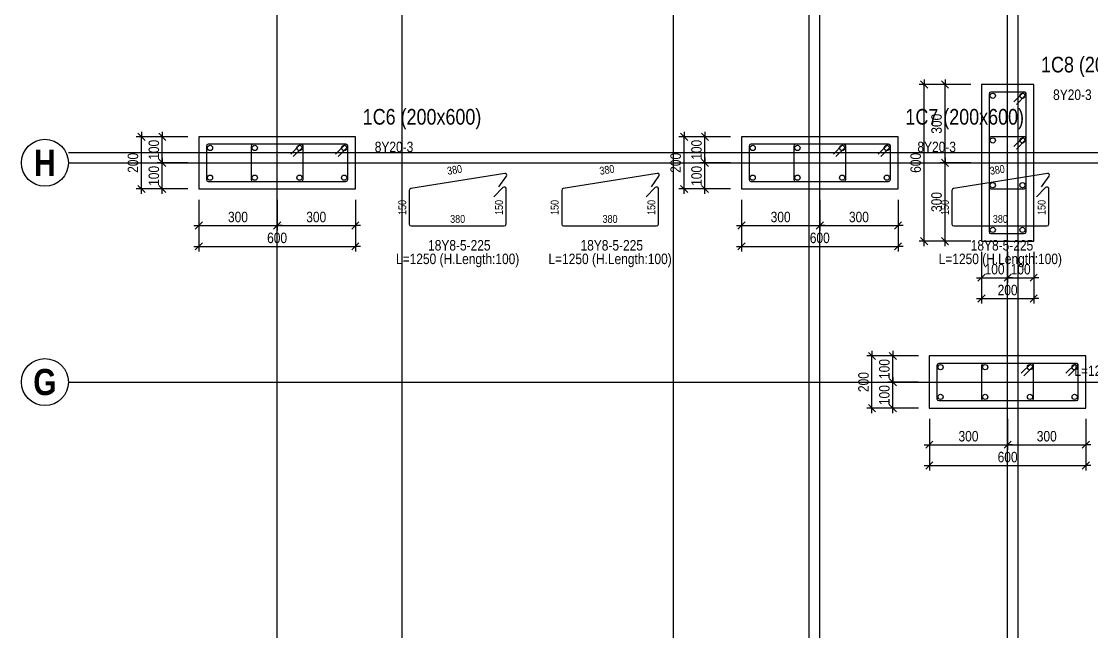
# Model space of a CAD drawing. Extents: x 0 to 206258, y -403073 to 0.
# Drawn here: x 11714 to 21969, y -70378 to -64533 of the extents above; entities that cross this region are included whole.
import ezdxf
from ezdxf.enums import TextEntityAlignment as Align
from ezdxf.lldxf.tags import DXFTag

# ---------------------------------------------------------------- set-up
doc = ezdxf.new("R2010")
doc.units = 0
doc.header["$LTSCALE"] = 1000
for name, color, linetype in [('Axis Circle(Dir 1)', 150, 'Continuous'), ('Axis Label(Dir 1)', 7, 'Continuous'), ('Axis Line(Dir 1)', 8, 'CENTER2'), ('Axis Line(Dir 2)', 150, 'CENTER2'), ('Column Line(D)', 1, 'Continuous'), ('Dimension Line', 5, 'Continuous'), ('Link Line', 3, 'Continuous'), ('Rebar Length Text', 8, 'Continuous'), ('Rebar Line', 7, 'Continuous'), ('Top Rebar Label', 6, 'Continuous')]:
    doc.layers.add(name, color=color, linetype=linetype)
for name, color, linetype, true_color in [('Column Label(D)', 12, 'Continuous', 0xbd0000), ('Ghost Axis Line', 254, 'Continuous', 0xbebebe), ('Link Label', 94, 'Continuous', 0x008100), ('Link Length Text', 94, 'Continuous', 0x008100)]:
    doc.layers.add(name, color=color, linetype=linetype, true_color=true_color)
doc.styles.add('Axis Label(Dir 1)', font='ARIALNB.TTF', dxfattribs={"height": 250})
doc.styles.add('Column Label(D)', font='ARIALN.TTF', dxfattribs={"height": 150})
doc.styles.add('Dimension Text', font='ARIALN.TTF', dxfattribs={"height": 100})
doc.styles.add('Link Label', font='ARIALN.TTF', dxfattribs={"height": 100})
doc.styles.add('Link Length Text', font='ARIALN.TTF', dxfattribs={"height": 100})
doc.styles.add('Rebar Length Text', font='ARIALN.TTF', dxfattribs={"height": 75})
doc.styles.add('Top Rebar Label', font='ARIALN.TTF', dxfattribs={"height": 100})
tags = doc.linetypes.add('CENTER2', pattern=[1.125, 0.75, -0.125, 0.125, -0.125]).pattern_tags.tags
tags[10:11] = [DXFTag(74, 4), DXFTag(75, 0), DXFTag(340, '0'), DXFTag(46, 0.0), DXFTag(50, 0.0), DXFTag(44, 0.0), DXFTag(45, 0.0)]
tags[8:9] = [DXFTag(74, 4), DXFTag(75, 0), DXFTag(340, '0'), DXFTag(46, 0.0), DXFTag(50, 0.0), DXFTag(44, 0.0), DXFTag(45, 0.0)]
tags[6:7] = [DXFTag(74, 4), DXFTag(75, 0), DXFTag(340, '0'), DXFTag(46, 0.0), DXFTag(50, 0.0), DXFTag(44, 0.0), DXFTag(45, 0.0)]
tags[4:5] = [DXFTag(74, 4), DXFTag(75, 0), DXFTag(340, '0'), DXFTag(46, 0.0), DXFTag(50, 0.0), DXFTag(44, 0.0), DXFTag(45, 0.0)]
doc.dimstyles.new('COLUMNAPP', dxfattribs={"dimtxt": 100, "dimasz": 30, "dimexe": 48.3, "dimexo": 103.5, "dimgap": 30, "dimtad": 1, "dimtoh": 1, "dimdec": 1, "dimlfac": 0.4, "dimdsep": 46, "dimtxsty": 'Dimension Text', "dimblk": 'PCDIM_TICK', "dimcen": 0.09, "dimclrd": 5, "dimclre": 5, "dimclrt": 5, "dimadec": 1, "dimazin": 0, "dimtp": 1, "dimtm": 1, "dimtfac": 1, "dimtdec": 4, "dimtofl": 0, "dimtmove": 0, "dimatfit": 3, "dimfxl": 1, "dimtolj": 1, "dimtzin": 0, "dimarcsym": 0})

# ---------------------------------------------------------------- blocks, each defined once
blk = doc.blocks.new('PCDIM_TICK')
at = {"layer": 'Dimension Line', "color": 0, "transparency": 33554687}
for p, q in [((1.15, 1.15), (-1.15, -1.15)), ((1.61, 0), (0, 0))]:
    blk.add_line(p, q, dxfattribs=at)
blk = doc.blocks.new('*U1317')
at = {"layer": 'Dimension Line', "color": 5, "true_color": 0x0000ff, "transparency": 16777216}
for p, q in [((13414, -66241), (13414, -66536)), ((14164, -66241), (14164, -66536)), ((13414, -66488), (14164, -66488))]:
    blk.add_line(p, q, dxfattribs=at)
at = {"layer": 'Dimension Line', "color": 5, "true_color": 0x0000ff, "transparency": 16777216, "xscale": 30, "yscale": 30, "rotation": 180.0000000000004}
blk.add_blockref('PCDIM_TICK', (13414, -66488), dxfattribs=at)
at = {"layer": 'Dimension Line', "color": 5, "true_color": 0x0000ff, "transparency": 16777216, "xscale": 30, "yscale": 30}
blk.add_blockref('PCDIM_TICK', (14164, -66488), dxfattribs=at)
at = {"layer": 'Dimension Line', "color": 5, "true_color": 0x0000ff, "transparency": 16777216, "insert": (13789, -66458), "char_height": 100, "width": 181.5, "attachment_point": 8, "style": 'Dimension Text'}
blk.add_mtext('300', dxfattribs=at)
blk = doc.blocks.new('*U1318')
at = {"layer": 'Dimension Line', "color": 5, "true_color": 0x0000ff, "transparency": 16777216}
for p, q in [((14164, -66241), (14164, -66536)), ((14914, -66241), (14914, -66536)), ((14164, -66488), (14914, -66488))]:
    blk.add_line(p, q, dxfattribs=at)
at = {"layer": 'Dimension Line', "color": 5, "true_color": 0x0000ff, "transparency": 16777216, "xscale": 30, "yscale": 30, "rotation": 180.0000000000004}
blk.add_blockref('PCDIM_TICK', (14164, -66488), dxfattribs=at)
at = {"layer": 'Dimension Line', "color": 5, "true_color": 0x0000ff, "transparency": 16777216, "xscale": 30, "yscale": 30}
blk.add_blockref('PCDIM_TICK', (14914, -66488), dxfattribs=at)
at = {"layer": 'Dimension Line', "color": 5, "true_color": 0x0000ff, "transparency": 16777216, "insert": (14539, -66458), "char_height": 100, "width": 181.5, "attachment_point": 8, "style": 'Dimension Text'}
blk.add_mtext('300', dxfattribs=at)
blk = doc.blocks.new('*U1319')
at = {"layer": 'Dimension Line', "color": 5, "true_color": 0x0000ff, "transparency": 16777216}
for p, q in [((13414, -66241), (13414, -66736)), ((14914, -66241), (14914, -66736)), ((13414, -66688), (14914, -66688))]:
    blk.add_line(p, q, dxfattribs=at)
at = {"layer": 'Dimension Line', "color": 5, "true_color": 0x0000ff, "transparency": 16777216, "xscale": 30, "yscale": 30, "rotation": 180.0000000000004}
blk.add_blockref('PCDIM_TICK', (13414, -66688), dxfattribs=at)
at = {"layer": 'Dimension Line', "color": 5, "true_color": 0x0000ff, "transparency": 16777216, "xscale": 30, "yscale": 30}
blk.add_blockref('PCDIM_TICK', (14914, -66688), dxfattribs=at)
at = {"layer": 'Dimension Line', "color": 5, "true_color": 0x0000ff, "transparency": 16777216, "insert": (14164, -66658), "char_height": 100, "width": 181.97, "attachment_point": 8, "style": 'Dimension Text'}
blk.add_mtext('600', dxfattribs=at)
blk = doc.blocks.new('*U1320')
at = {"layer": 'Dimension Line', "color": 5, "true_color": 0x0000ff, "transparency": 16777216}
for p, q in [((13310, -65888), (13015, -65888)), ((13064, -66138), (13064, -65888)), ((13310, -66138), (13015, -66138))]:
    blk.add_line(p, q, dxfattribs=at)
at = {"layer": 'Dimension Line', "color": 5, "true_color": 0x0000ff, "transparency": 16777216, "xscale": 30, "yscale": 30}
for p, rotation in [((13064, -65888), 89.99999999999447), ((13064, -66138), 269.9999999999834)]:
    blk.add_blockref('PCDIM_TICK', p, dxfattribs=dict(at, rotation=rotation))
at = {"layer": 'Dimension Line', "color": 5, "true_color": 0x0000ff, "transparency": 16777216, "insert": (13034, -66013), "char_height": 100, "width": 173.93, "attachment_point": 8, "rotation": 90, "style": 'Dimension Text'}
blk.add_mtext('100', dxfattribs=at)
blk = doc.blocks.new('*U1321')
at = {"layer": 'Dimension Line', "color": 5, "true_color": 0x0000ff, "transparency": 16777216}
for p, q in [((13310, -65638), (13015, -65638)), ((13064, -65888), (13064, -65638)), ((13310, -65888), (13015, -65888))]:
    blk.add_line(p, q, dxfattribs=at)
at = {"layer": 'Dimension Line', "color": 5, "true_color": 0x0000ff, "transparency": 16777216, "xscale": 30, "yscale": 30}
for p, rotation in [((13064, -65638), 89.99999999999447), ((13064, -65888), 269.9999999999834)]:
    blk.add_blockref('PCDIM_TICK', p, dxfattribs=dict(at, rotation=rotation))
at = {"layer": 'Dimension Line', "color": 5, "true_color": 0x0000ff, "transparency": 16777216, "insert": (13034, -65763), "char_height": 100, "width": 173.93, "attachment_point": 8, "rotation": 90, "style": 'Dimension Text'}
blk.add_mtext('100', dxfattribs=at)
blk = doc.blocks.new('*U1322')
at = {"layer": 'Dimension Line', "color": 5, "true_color": 0x0000ff, "transparency": 16777216}
for p, q in [((13310, -65638), (12815, -65638)), ((12864, -66138), (12864, -65638)), ((13310, -66138), (12815, -66138))]:
    blk.add_line(p, q, dxfattribs=at)
at = {"layer": 'Dimension Line', "color": 5, "true_color": 0x0000ff, "transparency": 16777216, "xscale": 30, "yscale": 30}
for p, rotation in [((12864, -65638), 89.99999999999447), ((12864, -66138), 269.9999999999834)]:
    blk.add_blockref('PCDIM_TICK', p, dxfattribs=dict(at, rotation=rotation))
at = {"layer": 'Dimension Line', "color": 5, "true_color": 0x0000ff, "transparency": 16777216, "insert": (12834, -65888), "char_height": 100, "width": 182.77, "attachment_point": 8, "rotation": 90, "style": 'Dimension Text'}
blk.add_mtext('200', dxfattribs=at)
blk = doc.blocks.new('*U1323')
at = {"layer": 'Dimension Line', "color": 5, "true_color": 0x0000ff, "transparency": 16777216}
for p, q in [((18614, -66241), (18614, -66536)), ((19364, -66241), (19364, -66536)), ((18614, -66488), (19364, -66488))]:
    blk.add_line(p, q, dxfattribs=at)
at = {"layer": 'Dimension Line', "color": 5, "true_color": 0x0000ff, "transparency": 16777216, "xscale": 30, "yscale": 30, "rotation": 180.0000000000004}
blk.add_blockref('PCDIM_TICK', (18614, -66488), dxfattribs=at)
at = {"layer": 'Dimension Line', "color": 5, "true_color": 0x0000ff, "transparency": 16777216, "xscale": 30, "yscale": 30}
blk.add_blockref('PCDIM_TICK', (19364, -66488), dxfattribs=at)
at = {"layer": 'Dimension Line', "color": 5, "true_color": 0x0000ff, "transparency": 16777216, "insert": (18989, -66458), "char_height": 100, "width": 181.5, "attachment_point": 8, "style": 'Dimension Text'}
blk.add_mtext('300', dxfattribs=at)
blk = doc.blocks.new('*U1324')
at = {"layer": 'Dimension Line', "color": 5, "true_color": 0x0000ff, "transparency": 16777216}
for p, q in [((19364, -66241), (19364, -66536)), ((20114, -66241), (20114, -66536)), ((19364, -66488), (20114, -66488))]:
    blk.add_line(p, q, dxfattribs=at)
at = {"layer": 'Dimension Line', "color": 5, "true_color": 0x0000ff, "transparency": 16777216, "xscale": 30, "yscale": 30, "rotation": 180.0000000000004}
blk.add_blockref('PCDIM_TICK', (19364, -66488), dxfattribs=at)
at = {"layer": 'Dimension Line', "color": 5, "true_color": 0x0000ff, "transparency": 16777216, "xscale": 30, "yscale": 30}
blk.add_blockref('PCDIM_TICK', (20114, -66488), dxfattribs=at)
at = {"layer": 'Dimension Line', "color": 5, "true_color": 0x0000ff, "transparency": 16777216, "insert": (19739, -66458), "char_height": 100, "width": 181.5, "attachment_point": 8, "style": 'Dimension Text'}
blk.add_mtext('300', dxfattribs=at)
blk = doc.blocks.new('*U1325')
at = {"layer": 'Dimension Line', "color": 5, "true_color": 0x0000ff, "transparency": 16777216}
for p, q in [((18614, -66241), (18614, -66736)), ((20114, -66241), (20114, -66736)), ((18614, -66688), (20114, -66688))]:
    blk.add_line(p, q, dxfattribs=at)
at = {"layer": 'Dimension Line', "color": 5, "true_color": 0x0000ff, "transparency": 16777216, "xscale": 30, "yscale": 30, "rotation": 180.0000000000004}
blk.add_blockref('PCDIM_TICK', (18614, -66688), dxfattribs=at)
at = {"layer": 'Dimension Line', "color": 5, "true_color": 0x0000ff, "transparency": 16777216, "xscale": 30, "yscale": 30}
blk.add_blockref('PCDIM_TICK', (20114, -66688), dxfattribs=at)
at = {"layer": 'Dimension Line', "color": 5, "true_color": 0x0000ff, "transparency": 16777216, "insert": (19364, -66658), "char_height": 100, "width": 181.97, "attachment_point": 8, "style": 'Dimension Text'}
blk.add_mtext('600', dxfattribs=at)
blk = doc.blocks.new('*U1326')
at = {"layer": 'Dimension Line', "color": 5, "true_color": 0x0000ff, "transparency": 16777216}
for p, q in [((18510, -65888), (18215, -65888)), ((18264, -66138), (18264, -65888)), ((18510, -66138), (18215, -66138))]:
    blk.add_line(p, q, dxfattribs=at)
at = {"layer": 'Dimension Line', "color": 5, "true_color": 0x0000ff, "transparency": 16777216, "xscale": 30, "yscale": 30}
for p, rotation in [((18264, -65888), 89.99999999999447), ((18264, -66138), 269.9999999999834)]:
    blk.add_blockref('PCDIM_TICK', p, dxfattribs=dict(at, rotation=rotation))
at = {"layer": 'Dimension Line', "color": 5, "true_color": 0x0000ff, "transparency": 16777216, "insert": (18234, -66013), "char_height": 100, "width": 173.93, "attachment_point": 8, "rotation": 90, "style": 'Dimension Text'}
blk.add_mtext('100', dxfattribs=at)
blk = doc.blocks.new('*U1327')
at = {"layer": 'Dimension Line', "color": 5, "true_color": 0x0000ff, "transparency": 16777216}
for p, q in [((18510, -65638), (18215, -65638)), ((18264, -65888), (18264, -65638)), ((18510, -65888), (18215, -65888))]:
    blk.add_line(p, q, dxfattribs=at)
at = {"layer": 'Dimension Line', "color": 5, "true_color": 0x0000ff, "transparency": 16777216, "xscale": 30, "yscale": 30}
for p, rotation in [((18264, -65638), 89.99999999999447), ((18264, -65888), 269.9999999999834)]:
    blk.add_blockref('PCDIM_TICK', p, dxfattribs=dict(at, rotation=rotation))
at = {"layer": 'Dimension Line', "color": 5, "true_color": 0x0000ff, "transparency": 16777216, "insert": (18234, -65763), "char_height": 100, "width": 173.93, "attachment_point": 8, "rotation": 90, "style": 'Dimension Text'}
blk.add_mtext('100', dxfattribs=at)
blk = doc.blocks.new('*U1328')
at = {"layer": 'Dimension Line', "color": 5, "true_color": 0x0000ff, "transparency": 16777216}
for p, q in [((18510, -65638), (18015, -65638)), ((18064, -66138), (18064, -65638)), ((18510, -66138), (18015, -66138))]:
    blk.add_line(p, q, dxfattribs=at)
at = {"layer": 'Dimension Line', "color": 5, "true_color": 0x0000ff, "transparency": 16777216, "xscale": 30, "yscale": 30}
for p, rotation in [((18064, -65638), 89.99999999999447), ((18064, -66138), 269.9999999999834)]:
    blk.add_blockref('PCDIM_TICK', p, dxfattribs=dict(at, rotation=rotation))
at = {"layer": 'Dimension Line', "color": 5, "true_color": 0x0000ff, "transparency": 16777216, "insert": (18034, -65888), "char_height": 100, "width": 182.77, "attachment_point": 8, "rotation": 90, "style": 'Dimension Text'}
blk.add_mtext('200', dxfattribs=at)
blk = doc.blocks.new('*U1329')
at = {"layer": 'Dimension Line', "color": 5, "true_color": 0x0000ff, "transparency": 16777216}
for p, q in [((20914, -66741), (20914, -67036)), ((21164, -66741), (21164, -67036)), ((20914, -66988), (21164, -66988))]:
    blk.add_line(p, q, dxfattribs=at)
at = {"layer": 'Dimension Line', "color": 5, "true_color": 0x0000ff, "transparency": 16777216, "xscale": 30, "yscale": 30, "rotation": 180.0000000000004}
blk.add_blockref('PCDIM_TICK', (20914, -66988), dxfattribs=at)
at = {"layer": 'Dimension Line', "color": 5, "true_color": 0x0000ff, "transparency": 16777216, "xscale": 30, "yscale": 30}
blk.add_blockref('PCDIM_TICK', (21164, -66988), dxfattribs=at)
at = {"layer": 'Dimension Line', "color": 5, "true_color": 0x0000ff, "transparency": 16777216, "insert": (21039, -66958), "char_height": 100, "width": 173.93, "attachment_point": 8, "style": 'Dimension Text'}
blk.add_mtext('100', dxfattribs=at)
blk = doc.blocks.new('*U1330')
at = {"layer": 'Dimension Line', "color": 5, "true_color": 0x0000ff, "transparency": 16777216}
for p, q in [((21164, -66741), (21164, -67036)), ((21414, -66741), (21414, -67036)), ((21164, -66988), (21414, -66988))]:
    blk.add_line(p, q, dxfattribs=at)
at = {"layer": 'Dimension Line', "color": 5, "true_color": 0x0000ff, "transparency": 16777216, "xscale": 30, "yscale": 30, "rotation": 180.0000000000004}
blk.add_blockref('PCDIM_TICK', (21164, -66988), dxfattribs=at)
at = {"layer": 'Dimension Line', "color": 5, "true_color": 0x0000ff, "transparency": 16777216, "xscale": 30, "yscale": 30}
blk.add_blockref('PCDIM_TICK', (21414, -66988), dxfattribs=at)
at = {"layer": 'Dimension Line', "color": 5, "true_color": 0x0000ff, "transparency": 16777216, "insert": (21289, -66958), "char_height": 100, "width": 173.93, "attachment_point": 8, "style": 'Dimension Text'}
blk.add_mtext('100', dxfattribs=at)
blk = doc.blocks.new('*U1331')
at = {"layer": 'Dimension Line', "color": 5, "true_color": 0x0000ff, "transparency": 16777216}
for p, q in [((20914, -66741), (20914, -67236)), ((21414, -66741), (21414, -67236)), ((20914, -67188), (21414, -67188))]:
    blk.add_line(p, q, dxfattribs=at)
at = {"layer": 'Dimension Line', "color": 5, "true_color": 0x0000ff, "transparency": 16777216, "xscale": 30, "yscale": 30, "rotation": 180.0000000000004}
blk.add_blockref('PCDIM_TICK', (20914, -67188), dxfattribs=at)
at = {"layer": 'Dimension Line', "color": 5, "true_color": 0x0000ff, "transparency": 16777216, "xscale": 30, "yscale": 30}
blk.add_blockref('PCDIM_TICK', (21414, -67188), dxfattribs=at)
at = {"layer": 'Dimension Line', "color": 5, "true_color": 0x0000ff, "transparency": 16777216, "insert": (21164, -67158), "char_height": 100, "width": 182.77, "attachment_point": 8, "style": 'Dimension Text'}
blk.add_mtext('200', dxfattribs=at)
blk = doc.blocks.new('*U1332')
at = {"layer": 'Dimension Line', "color": 5, "true_color": 0x0000ff, "transparency": 16777216}
for p, q in [((20810, -65888), (20515, -65888)), ((20564, -66638), (20564, -65888)), ((20810, -66638), (20515, -66638))]:
    blk.add_line(p, q, dxfattribs=at)
at = {"layer": 'Dimension Line', "color": 5, "true_color": 0x0000ff, "transparency": 16777216, "xscale": 30, "yscale": 30}
for p, rotation in [((20564, -65888), 89.99999999999447), ((20564, -66638), 269.9999999999834)]:
    blk.add_blockref('PCDIM_TICK', p, dxfattribs=dict(at, rotation=rotation))
at = {"layer": 'Dimension Line', "color": 5, "true_color": 0x0000ff, "transparency": 16777216, "insert": (20534, -66263), "char_height": 100, "width": 181.5, "attachment_point": 8, "rotation": 90, "style": 'Dimension Text'}
blk.add_mtext('300', dxfattribs=at)
blk = doc.blocks.new('*U1333')
at = {"layer": 'Dimension Line', "color": 5, "true_color": 0x0000ff, "transparency": 16777216}
for p, q in [((20810, -65138), (20515, -65138)), ((20564, -65888), (20564, -65138)), ((20810, -65888), (20515, -65888))]:
    blk.add_line(p, q, dxfattribs=at)
at = {"layer": 'Dimension Line', "color": 5, "true_color": 0x0000ff, "transparency": 16777216, "xscale": 30, "yscale": 30}
for p, rotation in [((20564, -65138), 89.99999999999447), ((20564, -65888), 269.9999999999834)]:
    blk.add_blockref('PCDIM_TICK', p, dxfattribs=dict(at, rotation=rotation))
at = {"layer": 'Dimension Line', "color": 5, "true_color": 0x0000ff, "transparency": 16777216, "insert": (20534, -65513), "char_height": 100, "width": 181.5, "attachment_point": 8, "rotation": 90, "style": 'Dimension Text'}
blk.add_mtext('300', dxfattribs=at)
blk = doc.blocks.new('*U1334')
at = {"layer": 'Dimension Line', "color": 5, "true_color": 0x0000ff, "transparency": 16777216}
for p, q in [((20810, -65138), (20315, -65138)), ((20364, -66638), (20364, -65138)), ((20810, -66638), (20315, -66638))]:
    blk.add_line(p, q, dxfattribs=at)
at = {"layer": 'Dimension Line', "color": 5, "true_color": 0x0000ff, "transparency": 16777216, "xscale": 30, "yscale": 30}
for p, rotation in [((20364, -65138), 89.99999999999447), ((20364, -66638), 269.9999999999834)]:
    blk.add_blockref('PCDIM_TICK', p, dxfattribs=dict(at, rotation=rotation))
at = {"layer": 'Dimension Line', "color": 5, "true_color": 0x0000ff, "transparency": 16777216, "insert": (20334, -65888), "char_height": 100, "width": 181.97, "attachment_point": 8, "rotation": 90, "style": 'Dimension Text'}
blk.add_mtext('600', dxfattribs=at)
blk = doc.blocks.new('*U1347')
at = {"layer": 'Dimension Line', "color": 5, "true_color": 0x0000ff, "transparency": 16777216}
for p, q in [((20414, -68341), (20414, -68636)), ((21164, -68341), (21164, -68636)), ((20414, -68588), (21164, -68588))]:
    blk.add_line(p, q, dxfattribs=at)
at = {"layer": 'Dimension Line', "color": 5, "true_color": 0x0000ff, "transparency": 16777216, "xscale": 30, "yscale": 30, "rotation": 180.0000000000004}
blk.add_blockref('PCDIM_TICK', (20414, -68588), dxfattribs=at)
at = {"layer": 'Dimension Line', "color": 5, "true_color": 0x0000ff, "transparency": 16777216, "xscale": 30, "yscale": 30}
blk.add_blockref('PCDIM_TICK', (21164, -68588), dxfattribs=at)
at = {"layer": 'Dimension Line', "color": 5, "true_color": 0x0000ff, "transparency": 16777216, "insert": (20789, -68558), "char_height": 100, "width": 181.5, "attachment_point": 8, "style": 'Dimension Text'}
blk.add_mtext('300', dxfattribs=at)
blk = doc.blocks.new('*U1348')
at = {"layer": 'Dimension Line', "color": 5, "true_color": 0x0000ff, "transparency": 16777216}
for p, q in [((21164, -68341), (21164, -68636)), ((21914, -68341), (21914, -68636)), ((21164, -68588), (21914, -68588))]:
    blk.add_line(p, q, dxfattribs=at)
at = {"layer": 'Dimension Line', "color": 5, "true_color": 0x0000ff, "transparency": 16777216, "xscale": 30, "yscale": 30, "rotation": 180.0000000000004}
blk.add_blockref('PCDIM_TICK', (21164, -68588), dxfattribs=at)
at = {"layer": 'Dimension Line', "color": 5, "true_color": 0x0000ff, "transparency": 16777216, "xscale": 30, "yscale": 30}
blk.add_blockref('PCDIM_TICK', (21914, -68588), dxfattribs=at)
at = {"layer": 'Dimension Line', "color": 5, "true_color": 0x0000ff, "transparency": 16777216, "insert": (21539, -68558), "char_height": 100, "width": 181.5, "attachment_point": 8, "style": 'Dimension Text'}
blk.add_mtext('300', dxfattribs=at)
blk = doc.blocks.new('*U1349')
at = {"layer": 'Dimension Line', "color": 5, "true_color": 0x0000ff, "transparency": 16777216}
for p, q in [((20414, -68341), (20414, -68836)), ((21914, -68341), (21914, -68836)), ((20414, -68788), (21914, -68788))]:
    blk.add_line(p, q, dxfattribs=at)
at = {"layer": 'Dimension Line', "color": 5, "true_color": 0x0000ff, "transparency": 16777216, "xscale": 30, "yscale": 30, "rotation": 180.0000000000004}
blk.add_blockref('PCDIM_TICK', (20414, -68788), dxfattribs=at)
at = {"layer": 'Dimension Line', "color": 5, "true_color": 0x0000ff, "transparency": 16777216, "xscale": 30, "yscale": 30}
blk.add_blockref('PCDIM_TICK', (21914, -68788), dxfattribs=at)
at = {"layer": 'Dimension Line', "color": 5, "true_color": 0x0000ff, "transparency": 16777216, "insert": (21164, -68758), "char_height": 100, "width": 181.97, "attachment_point": 8, "style": 'Dimension Text'}
blk.add_mtext('600', dxfattribs=at)
blk = doc.blocks.new('*U1350')
at = {"layer": 'Dimension Line', "color": 5, "true_color": 0x0000ff, "transparency": 16777216}
for p, q in [((20310, -67988), (20015, -67988)), ((20064, -68238), (20064, -67988)), ((20310, -68238), (20015, -68238))]:
    blk.add_line(p, q, dxfattribs=at)
at = {"layer": 'Dimension Line', "color": 5, "true_color": 0x0000ff, "transparency": 16777216, "xscale": 30, "yscale": 30}
for p, rotation in [((20064, -67988), 89.99999999999447), ((20064, -68238), 269.9999999999834)]:
    blk.add_blockref('PCDIM_TICK', p, dxfattribs=dict(at, rotation=rotation))
at = {"layer": 'Dimension Line', "color": 5, "true_color": 0x0000ff, "transparency": 16777216, "insert": (20034, -68113), "char_height": 100, "width": 173.93, "attachment_point": 8, "rotation": 90, "style": 'Dimension Text'}
blk.add_mtext('100', dxfattribs=at)
blk = doc.blocks.new('*U1351')
at = {"layer": 'Dimension Line', "color": 5, "true_color": 0x0000ff, "transparency": 16777216}
for p, q in [((20310, -67738), (20015, -67738)), ((20064, -67988), (20064, -67738)), ((20310, -67988), (20015, -67988))]:
    blk.add_line(p, q, dxfattribs=at)
at = {"layer": 'Dimension Line', "color": 5, "true_color": 0x0000ff, "transparency": 16777216, "xscale": 30, "yscale": 30}
for p, rotation in [((20064, -67738), 89.99999999999447), ((20064, -67988), 269.9999999999834)]:
    blk.add_blockref('PCDIM_TICK', p, dxfattribs=dict(at, rotation=rotation))
at = {"layer": 'Dimension Line', "color": 5, "true_color": 0x0000ff, "transparency": 16777216, "insert": (20034, -67863), "char_height": 100, "width": 173.93, "attachment_point": 8, "rotation": 90, "style": 'Dimension Text'}
blk.add_mtext('100', dxfattribs=at)
blk = doc.blocks.new('*U1352')
at = {"layer": 'Dimension Line', "color": 5, "true_color": 0x0000ff, "transparency": 16777216}
for p, q in [((20310, -67738), (19815, -67738)), ((19864, -68238), (19864, -67738)), ((20310, -68238), (19815, -68238))]:
    blk.add_line(p, q, dxfattribs=at)
at = {"layer": 'Dimension Line', "color": 5, "true_color": 0x0000ff, "transparency": 16777216, "xscale": 30, "yscale": 30}
for p, rotation in [((19864, -67738), 89.99999999999447), ((19864, -68238), 269.9999999999834)]:
    blk.add_blockref('PCDIM_TICK', p, dxfattribs=dict(at, rotation=rotation))
at = {"layer": 'Dimension Line', "color": 5, "true_color": 0x0000ff, "transparency": 16777216, "insert": (19834, -67988), "char_height": 100, "width": 182.77, "attachment_point": 8, "rotation": 90, "style": 'Dimension Text'}
blk.add_mtext('200', dxfattribs=at)

msp = doc.modelspace()

# ---------------------------------------------------------------- linework, layer by layer
at = {"layer": 'Axis Circle(Dir 1)', "transparency": 33554687}
for centre in [(11938.79, -65887.707), (11938.79, -67987.707)]:
    msp.add_circle(centre, 225, dxfattribs=at)
at = {"layer": 'Axis Line(Dir 1)', "transparency": 33554687}
for points in [[(12163.79, -65887.707), (29963.79, -65887.707)], [(12163.79, -67987.707), (29963.79, -67987.707)]]:
    msp.add_lwpolyline(points, dxfattribs=at)
at = {"layer": 'Axis Line(Dir 2)', "transparency": 33554687}
for points in [[(14163.79, -82587.707), (14163.79, -58787.707)], [(15363.79, -82587.707), (15363.79, -58787.707)], [(17963.79, -82587.707), (17963.79, -58787.707)], [(19363.79, -82587.707), (19363.79, -58787.707)], [(21163.79, -82587.707), (21163.79, -58787.707)]]:
    msp.add_lwpolyline(points, dxfattribs=at)
at = {"layer": 'Column Line(D)', "transparency": 33554687}
for points in [[(20913.79, -66637.707), (21413.79, -66637.707), (21413.79, -65137.707), (20913.79, -65137.707)], [(14913.79, -66137.707), (14913.79, -65637.707), (13413.79, -65637.707), (13413.79, -66137.707)], [(20113.79, -66137.707), (20113.79, -65637.707), (18613.79, -65637.707), (18613.79, -66137.707)], [(21913.79, -68237.707), (21913.79, -67737.707), (20413.79, -67737.707), (20413.79, -68237.707)]]:
    msp.add_lwpolyline(points, close=True, dxfattribs=at)
at = {"layer": 'Ghost Axis Line', "transparency": 33554687}
for points in [[(19263.79, -82587.707), (19263.79, -58787.707)], [(21263.79, -82587.707), (21263.79, -58787.707)], [(12163.79, -65787.707), (29963.79, -65787.707)]]:
    msp.add_lwpolyline(points, dxfattribs=at)
at = {"layer": 'Link Line', "transparency": 33554687}
for points in [[(21247.776, -65328.469), (21336.165, -65240.081, 0.668178638), (21323.79, -65210.207), (21003.79, -65210.207, 0.414213562), (20986.29, -65227.707), (20986.29, -66119.373, 0.414213562), (21003.79, -66136.873), (21323.79, -66136.873, 0.414213562), (21341.29, -66119.373), (21341.29, -65227.707, 0.668178638), (21311.416, -65215.332), (21223.028, -65303.721)], [(14319.443, -65828.469), (14407.831, -65740.081, 0.668178638), (14395.457, -65710.207), (13503.79, -65710.207, 0.414213562), (13486.29, -65727.707), (13486.29, -66047.707, 0.414213562), (13503.79, -66065.207), (14395.457, -66065.207, 0.414213562), (14412.957, -66047.707), (14412.957, -65727.707, 0.668178638), (14383.083, -65715.332), (14294.694, -65803.721)], [(14747.776, -65828.469), (14836.165, -65740.081, 0.668178638), (14823.79, -65710.207), (13932.124, -65710.207, 0.414213562), (13914.624, -65727.707), (13914.624, -66047.707, 0.414213562), (13932.124, -66065.207), (14823.79, -66065.207, 0.414213562), (14841.29, -66047.707), (14841.29, -65727.707, 0.668178638), (14811.416, -65715.332), (14723.028, -65803.721)], [(19519.443, -65828.469), (19607.831, -65740.081, 0.668178638), (19595.457, -65710.207), (18703.79, -65710.207, 0.414213562), (18686.29, -65727.707), (18686.29, -66047.707, 0.414213562), (18703.79, -66065.207), (19595.457, -66065.207, 0.414213562), (19612.957, -66047.707), (19612.957, -65727.707, 0.668178638), (19583.083, -65715.332), (19494.694, -65803.721)], [(19947.776, -65828.469), (20036.165, -65740.081, 0.668178638), (20023.79, -65710.207), (19132.124, -65710.207, 0.414213562), (19114.624, -65727.707), (19114.624, -66047.707, 0.414213562), (19132.124, -66065.207), (20023.79, -66065.207, 0.414213562), (20041.29, -66047.707), (20041.29, -65727.707, 0.668178638), (20011.416, -65715.332), (19923.028, -65803.721)], [(21247.776, -65756.803), (21336.165, -65668.414, 0.668178638), (21323.79, -65638.54), (21003.79, -65638.54, 0.414213562), (20986.29, -65656.04), (20986.29, -66547.707, 0.414213562), (21003.79, -66565.207), (21323.79, -66565.207, 0.414213562), (21341.29, -66547.707), (21341.29, -65656.04, 0.668178638), (21311.416, -65643.666), (21223.028, -65732.054)], [(16289.372, -66118.523), (16362.501, -66017.147, 0.668178638), (16345.512, -65989.634), (15445.456, -66135.326, 0.367954403), (15430.752, -66152.602), (15430.752, -66475.207, 0.414213562), (15448.252, -66492.707), (16339.919, -66492.707, 0.414213562), (16357.419, -66475.207), (16357.419, -66137.707, 0.668178638), (16327.544, -66125.332), (16239.156, -66213.721)], [(17749.962, -66118.523), (17823.091, -66017.147, 0.668178638), (17806.102, -65989.634), (16906.046, -66135.326, 0.367954403), (16891.342, -66152.602), (16891.342, -66475.207, 0.414213562), (16908.842, -66492.707), (17800.509, -66492.707, 0.414213562), (17818.009, -66475.207), (17818.009, -66137.707, 0.668178638), (17788.134, -66125.332), (17699.746, -66213.721)], [(21489.372, -66118.523), (21562.501, -66017.147, 0.668178638), (21545.512, -65989.634), (20645.456, -66135.326, 0.367954403), (20630.752, -66152.602), (20630.752, -66475.207, 0.414213562), (20648.252, -66492.707), (21539.919, -66492.707, 0.414213562), (21557.419, -66475.207), (21557.419, -66137.707, 0.668178638), (21527.544, -66125.332), (21439.156, -66213.721)], [(21319.443, -67928.469), (21407.831, -67840.081, 0.668178638), (21395.457, -67810.207), (20503.79, -67810.207, 0.414213562), (20486.29, -67827.707), (20486.29, -68147.707, 0.414213562), (20503.79, -68165.207), (21395.457, -68165.207, 0.414213562), (21412.957, -68147.707), (21412.957, -67827.707, 0.668178638), (21383.083, -67815.332), (21294.694, -67903.721)], [(21747.776, -67928.469), (21836.165, -67840.081, 0.668178638), (21823.79, -67810.207), (20932.124, -67810.207, 0.414213562), (20914.624, -67827.707), (20914.624, -68147.707, 0.414213562), (20932.124, -68165.207), (21823.79, -68165.207, 0.414213562), (21841.29, -68147.707), (21841.29, -67827.707, 0.668178638), (21811.416, -67815.332), (21723.028, -67903.721)]]:
    msp.add_lwpolyline(points, format="xyb", dxfattribs=at)
at = {"layer": 'Rebar Line', "transparency": 33554687}
for centre in [(21021.29, -65245.207), (21306.29, -65245.207), (13521.29, -65745.207), (13949.624, -65745.207), (14377.957, -65745.207), (14806.29, -65745.207), (18721.29, -65745.207), (19149.624, -65745.207), (19577.957, -65745.207), (20006.29, -65745.207), (21021.29, -65673.54), (21306.29, -65673.54), (13521.29, -66030.207), (13949.624, -66030.207), (14377.957, -66030.207), (14806.29, -66030.207), (18721.29, -66030.207), (19149.624, -66030.207), (19577.957, -66030.207), (20006.29, -66030.207), (21021.29, -66101.873), (21306.29, -66101.873), (21021.29, -66530.207), (21306.29, -66530.207), (20521.29, -67845.207), (20949.624, -67845.207), (21377.957, -67845.207), (21806.29, -67845.207), (20521.29, -68130.207), (20949.624, -68130.207), (21377.957, -68130.207), (21806.29, -68130.207)]:
    msp.add_circle(centre, 25, dxfattribs=at)

# ---------------------------------------------------------------- texts
at = {"layer": 'Axis Label(Dir 1)', "transparency": 33554687, "style": 'Axis Label(Dir 1)'}
for s, p in [('H', (11938.79, -65887.707)), ('G', (11938.79, -67987.707))]:
    msp.add_text(s, height=250, dxfattribs=at).set_placement(p, align=Align.MIDDLE_CENTER)
at = {"layer": 'Column Label(D)', "transparency": 33554687, "style": 'Column Label(D)'}
for s, p in [('1C8 (200x600)', (21484.501, -65066.996)), ('1C6 (200x600)', (14984.501, -65566.996)), ('1C7 (200x600)', (20184.501, -65566.996))]:
    msp.add_text(s, height=150, dxfattribs=at).set_placement(p, align=Align.BOTTOM_LEFT)
at = {"layer": 'Link Label', "transparency": 33554687, "style": 'Link Label'}
for p in [(15894.085, -66727.707), (17354.675, -66727.707), (21094.085, -66727.707)]:
    msp.add_text(' 18Y8-5-225', height=100, dxfattribs=at).set_placement(p, align=Align.CENTER)
at = {"layer": 'Link Length Text', "transparency": 33554687, "style": 'Link Length Text'}
for p in [(15894.085, -66857.707), (17354.675, -66857.707), (21094.085, -66857.707), (22394.085, -67929.374)]:
    msp.add_text('L=1250 (H.Length:100)', height=100, dxfattribs=at).set_placement(p, align=Align.CENTER)
at = {"layer": 'Rebar Length Text', "transparency": 33554687, "style": 'Rebar Length Text'}
for s, rotation, p in [('380', 9.1947432, (15870.425, -65991.537)), ('380', 9.1947432, (17331.015, -65991.537)), ('380', 9.1947432, (21070.425, -65991.537)), ('150', 90, (15400.752, -66315.207)), ('150', 90, (16327.419, -66315.207)), ('150', 90, (16861.342, -66315.207)), ('150', 90, (17788.009, -66315.207)), ('150', 90, (20600.752, -66315.207)), ('150', 90, (21527.419, -66315.207))]:
    msp.add_text(s, height=75, rotation=rotation, dxfattribs=at).set_placement(p, align=Align.CENTER)
for p in [(15894.085, -66462.707), (17354.675, -66462.707), (21094.085, -66462.707)]:
    msp.add_text('380', height=75, dxfattribs=at).set_placement(p, align=Align.CENTER)
at = {"layer": 'Top Rebar Label', "transparency": 33554687, "style": 'Top Rebar Label'}
for p in [(21567.834, -65315.433), (15067.834, -65815.433), (20267.834, -65815.433)]:
    msp.add_text(' 8Y20-3', height=100, dxfattribs=at).set_placement(p, align=Align.BOTTOM_LEFT)

# ---------------------------------------------------------------- dimensions: what is measured, and where the dimension line sits
at = {"layer": 'Dimension Line', "transparency": 33554687}
for p1, p2, distance, picture, middle in [((20913.79, -66637.707), (20913.79, -65137.707), 550, '*U1334', (20363.79, -65887.707)), ((20913.79, -65887.707), (20913.79, -65137.707), 350, '*U1333', (20563.79, -65512.707)), ((13413.79, -66137.707), (13413.79, -65637.707), 550, '*U1322', (12863.79, -65887.707)), ((13413.79, -65887.707), (13413.79, -65637.707), 350, '*U1321', (13063.79, -65762.707)), ((18613.79, -66137.707), (18613.79, -65637.707), 550, '*U1328', (18063.79, -65887.707)), ((18613.79, -65887.707), (18613.79, -65637.707), 350, '*U1327', (18263.79, -65762.707)), ((13413.79, -66137.707), (13413.79, -65887.707), 350, '*U1320', (13063.79, -66012.707)), ((18613.79, -66137.707), (18613.79, -65887.707), 350, '*U1326', (18263.79, -66012.707)), ((20913.79, -66637.707), (20913.79, -65887.707), 350, '*U1332', (20563.79, -66262.707)), ((13413.79, -66137.707), (14163.79, -66137.707), -350, '*U1317', (13788.79, -66487.707)), ((13413.79, -66137.707), (14913.79, -66137.707), -550, '*U1319', (14163.79, -66687.707)), ((14163.79, -66137.707), (14913.79, -66137.707), -350, '*U1318', (14538.79, -66487.707)), ((18613.79, -66137.707), (19363.79, -66137.707), -350, '*U1323', (18988.79, -66487.707)), ((18613.79, -66137.707), (20113.79, -66137.707), -550, '*U1325', (19363.79, -66687.707)), ((19363.79, -66137.707), (20113.79, -66137.707), -350, '*U1324', (19738.79, -66487.707)), ((20913.79, -66637.707), (21163.79, -66637.707), -350, '*U1329', (21038.79, -66987.707)), ((20913.79, -66637.707), (21413.79, -66637.707), -550, '*U1331', (21163.79, -67187.707)), ((21163.79, -66637.707), (21413.79, -66637.707), -350, '*U1330', (21288.79, -66987.707)), ((20413.79, -68237.707), (20413.79, -67737.707), 550, '*U1352', (19863.79, -67987.707)), ((20413.79, -67987.707), (20413.79, -67737.707), 350, '*U1351', (20063.79, -67862.707)), ((20413.79, -68237.707), (20413.79, -67987.707), 350, '*U1350', (20063.79, -68112.707)), ((20413.79, -68237.707), (21163.79, -68237.707), -350, '*U1347', (20788.79, -68587.707)), ((20413.79, -68237.707), (21913.79, -68237.707), -550, '*U1349', (21163.79, -68787.707)), ((21163.79, -68237.707), (21913.79, -68237.707), -350, '*U1348', (21538.79, -68587.707))]:
    dim = msp.add_aligned_dim(p1=p1, p2=p2, distance=distance, dimstyle='COLUMNAPP', override={"dimscale": 1, "dimtxt": 100, "dimasz": 30, "dimexe": 48.3, "dimexo": 103.5, "dimgap": 30, "dimtad": 1, "dimtih": 0, "dimdec": 1, "dimlfac": 0.4, "dimzin": 8, "dimlunit": 2, "dimpost": '', "dimtxsty": 'Dimension Text', "dimblk": 'PCDIM_TICK', "dimse1": 0, "dimse2": 0, "dimsd2": 0, "dimclrd": 5, "dimclre": 5, "dimclrt": 5, "dimaunit": 0, "dimadec": 1, "dimazin": 0, "dimtol": 0, "dimtp": 1, "dimtm": 1, "dimtmove": 0}, dxfattribs=at)
    dim.commit()
    dim.dimension.update_dxf_attribs({"geometry": picture, "text_midpoint": middle})

doc.saveas('drawing.dxf')
